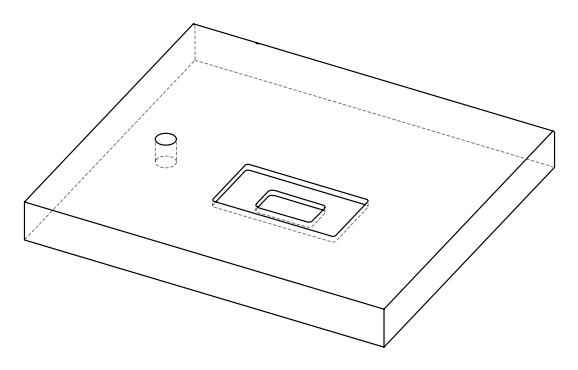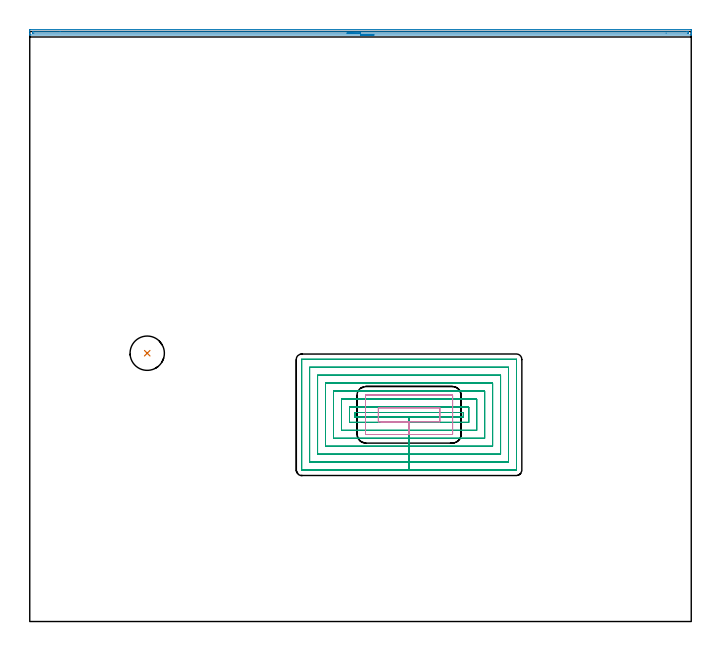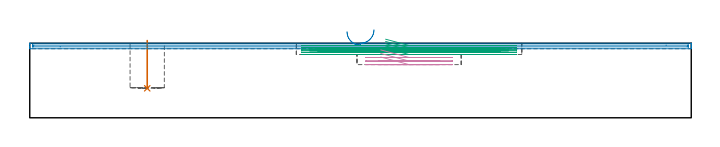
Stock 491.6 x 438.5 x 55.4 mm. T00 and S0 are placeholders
(PLAN: 4 operations, 3 tool changes, 36.7 min)
(1 INDEXABLE_INSERT_DRILL_BLIND_HOLE_FROM_SOLID | STEP1POCKET | NXT0302_022 | 0.14 min | 16931 mm3)
(2 AREA_MILL | FG_CHAMFER_SURFACE | UGT0205_001 | 8.03 min | 4134 mm3)
(3 MILL_RECTANGULAR_POCKET | POCKET_RECTANGULAR_STRAIGHT | UGT0201_125 | Follow Part, ap 1.975, ae 75% | 26.41 min | 127022 mm3)
(4 MILL_RECTANGULAR_POCKET_1 | POCKET_RECTANGULAR_STRAIGHT_1 | UGT0201_108 | Follow Part, ap 3.175, ae 75% | 2.13 min | 24157 mm3)
(TOOL NXT0302_022 | Index. Insert Drill 25.5mm [880-D2550L25-03] | D25.5 PA176 FL77 Z2)
(TOOL UGT0205_001 | Chamfer Mill 20 x 3 x 45 deg. | D20 FL50 Z2)
(TOOL UGT0201_125 | Carbide End Mill 7.9 | D7.9 FL15 Z4)
(TOOL UGT0201_108 | End Mill 12.7 mm | D12.7 FL12 Z2)
(OP 1 INDEXABLE_INSERT_DRILL_BLIND_HOLE_FROM_SOLID)
G17 G21 G94 G90
T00 M6
G54
G17 G0 G90 X87.3 Y199.4 S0 M3
G43 Z65.4 H1
G94 G81 G98 Z21.9 F250. R57.4
G80
M5
M2
(OP 2 AREA_MILL)
G17 G21 G94 G90
T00 M6
G54
G17 G0 G90 X255.8 Y435.9 S1061 M3
G43 Z65.4 H0
G94 G1 X255.762 Z64.528 F250.
X255.648 Z63.663
X255.459 Z62.812
X255.197 Z61.98
X254.863 Z61.174
X254.46 Z60.4
X253.992 Z59.664
X253.46 Z58.972
X252.871 Z58.329
X252.228 Z57.739
X251.536 Z57.208
X250.8 Z56.74
X250.026 Z56.337
X249.22 Z56.003
X248.388 Z55.741
X247.536 Z55.552
X246.672 Z55.438
X245.8 Z55.4
X0.169
X0.01 Y435.903 Z55.388
X0.002 Y436.015 Z55.277
X0. Y436.133 Z55.166
Y436.418 Z54.881
Y437.079 Z54.216
Y438.28 Z53.016
Y438.821 Z52.473
Y439.422 Z51.873
X0.003 Y439.692 Z51.603
X0.01 Y439.993 Z51.303
X0.303 Y439.998 Z51.3
X0.616 Y440.
X490.984
X491.297 Y439.998
X491.59 Y439.993 Z51.303
X491.6 Y439.692 Z51.603
Y439.422 Z51.873
Y438.821 Z52.473
Y438.28 Z53.016
Y437.95 Z53.346
Y437.409 Z53.887
Y437.079 Z54.216
Y436.418 Z54.881
Y436.133 Z55.166
X491.598 Y436.015 Z55.277
X491.59 Y435.903 Z55.388
X491.431 Y435.9 Z55.4
X245.8
Y437.314 Z53.986
X3.054
X2.402 Y437.315 Z53.985
X2.158 Y437.317 Z53.983
X2.051 Y437.321 Z53.979
X2.009 Y437.326 Z53.974
X2.007 Y437.349 Z53.951
X2.002 Y437.469 Z53.831
X2.001 Y437.95 Z53.35
Y438.341 Z52.959
X2.005 Y438.473 Z52.827
X2.01 Y438.572 Z52.728
X2.077 Y438.579 Z52.721
X2.402 Y438.583 Z52.717
X2.645 Y438.585 Z52.715
X22.618 Y438.586 Z52.714
X488.546
X489.198 Y438.585 Z52.715
X489.442 Y438.583 Z52.717
X489.549 Y438.579 Z52.721
X489.591 Y438.574 Z52.726
X489.593 Y438.551 Z52.749
X489.598 Y438.431 Z52.869
X489.599 Y437.95 Z53.35
Y437.559 Z53.741
X489.595 Y437.427 Z53.873
X489.59 Y437.328 Z53.972
X489.523 Y437.321 Z53.979
X489.198 Y437.317 Z53.983
X488.955 Y437.315 Z53.985
X472.922 Y437.314 Z53.986
X245.8
X244.928 Z54.024
X244.064 Z54.138
X243.212 Z54.327
X242.38 Z54.589
X241.574 Z54.923
X240.8 Z55.326
X240.064 Z55.794
X239.372 Z56.325
X238.729 Z56.915
X238.14 Z57.558
X237.608 Z58.25
X237.14 Z58.986
X236.737 Z59.76
X236.403 Z60.566
X236.141 Z61.398
X235.952 Z62.249
X235.838 Z63.114
X235.8 Z63.986
G0 Z65.4
M5
M2
(OP 3 MILL_RECTANGULAR_POCKET)
G17 G21 G94 G90
T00 M6
G54
G17 G0 G90 X264.434 Y151.95 S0 M3
G43 Z65.4 H0
Z58.4
G94 G1 X281.9 Z53.72 F250.
X322.25 F500.
Y155.35
X241.55
Y151.95
X281.9
Y148.
X326.2
Y159.3
X237.6
Y148.
X281.9
Y142.075
X332.125
Y165.225
X231.675
Y142.075
X281.9
Y136.15
X338.05
Y171.15
X225.75
Y136.15
X281.9
Y130.225
X343.975
Y177.075
X219.825
Y130.225
X281.9
Y124.3
X349.9
Y183.
X213.9
Y124.3
X281.9
Y118.375
X355.825
Y188.925
X207.975
Y118.375
X281.9
Y112.45
X361.7
X361.73 Y112.448
X361.752 Y112.47
X361.75 Y112.5
Y194.8
X361.752 Y194.83
X361.73 Y194.852
X361.7 Y194.85
X202.1
X202.07 Y194.852
X202.048 Y194.83
X202.05 Y194.8
Y112.5
X202.048 Y112.47
X202.07 Y112.448
X202.1 Y112.45
X281.9
X282.9
G0 X264.434 Y151.95 Z56.72
G1 X281.9 Z52.04 F250.
X322.25 F500.
Y155.35
X241.55
Y151.95
X281.9
Y148.
X326.2
Y159.3
X237.6
Y148.
X281.9
Y142.075
X332.125
Y165.225
X231.675
Y142.075
X281.9
Y136.15
X338.05
Y171.15
X225.75
Y136.15
X281.9
Y130.225
X343.975
Y177.075
X219.825
Y130.225
X281.9
Y124.3
X349.9
Y183.
X213.9
Y124.3
X281.9
Y118.375
X355.825
Y188.925
X207.975
Y118.375
X281.9
Y112.45
X361.7
X361.73 Y112.448
X361.752 Y112.47
X361.75 Y112.5
Y194.8
X361.752 Y194.83
X361.73 Y194.852
X361.7 Y194.85
X202.1
X202.07 Y194.852
X202.048 Y194.83
X202.05 Y194.8
Y112.5
X202.048 Y112.47
X202.07 Y112.448
X202.1 Y112.45
X281.9
X282.9
G0 X264.434 Y151.95 Z55.04
G1 X281.9 Z50.36 F250.
X322.25 F500.
Y155.35
X241.55
Y151.95
X281.9
Y148.
X326.2
Y159.3
X237.6
Y148.
X281.9
Y142.075
X332.125
Y165.225
X231.675
Y142.075
X281.9
Y136.15
X338.05
Y171.15
X225.75
Y136.15
X281.9
Y130.225
X343.975
Y177.075
X219.825
Y130.225
X281.9
Y124.3
X349.9
Y183.
X213.9
Y124.3
X281.9
Y118.375
X355.825
Y188.925
X207.975
Y118.375
X281.9
Y112.45
X361.7
X361.73 Y112.448
X361.752 Y112.47
X361.75 Y112.5
Y194.8
X361.752 Y194.83
X361.73 Y194.852
X361.7 Y194.85
X202.1
X202.07 Y194.852
X202.048 Y194.83
X202.05 Y194.8
Y112.5
X202.048 Y112.47
X202.07 Y112.448
X202.1 Y112.45
X281.9
X282.9
G0 X264.434 Y151.95 Z53.36
G1 X281.9 Z48.68 F250.
X322.25 F500.
Y155.35
X241.55
Y151.95
X281.9
Y148.
X326.2
Y159.3
X237.6
Y148.
X281.9
Y142.075
X332.125
Y165.225
X231.675
Y142.075
X281.9
Y136.15
X338.05
Y171.15
X225.75
Y136.15
X281.9
Y130.225
X343.975
Y177.075
X219.825
Y130.225
X281.9
Y124.3
X349.9
Y183.
X213.9
Y124.3
X281.9
Y118.375
X355.825
Y188.925
X207.975
Y118.375
X281.9
Y112.45
X361.7
X361.73 Y112.448
X361.752 Y112.47
X361.75 Y112.5
Y194.8
X361.752 Y194.83
X361.73 Y194.852
X361.7 Y194.85
X202.1
X202.07 Y194.852
X202.048 Y194.83
X202.05 Y194.8
Y112.5
X202.048 Y112.47
X202.07 Y112.448
X202.1 Y112.45
X281.9
X282.9
G0 X264.434 Y151.95 Z51.68
G1 X281.9 Z47. F250.
X322.25 F500.
Y155.35
X241.55
Y151.95
X281.9
Y148.
X326.2
Y159.3
X237.6
Y148.
X281.9
Y142.075
X332.125
Y165.225
X231.675
Y142.075
X281.9
Y136.15
X338.05
Y171.15
X225.75
Y136.15
X281.9
Y130.225
X343.975
Y177.075
X219.825
Y130.225
X281.9
Y124.3
X349.9
Y183.
X213.9
Y124.3
X281.9
Y118.375
X355.825
Y188.925
X207.975
Y118.375
X281.9
Y112.45
X361.7
X361.73 Y112.448
X361.752 Y112.47
X361.75 Y112.5
Y194.8
X361.752 Y194.83
X361.73 Y194.852
X361.7 Y194.85
X202.1
X202.07 Y194.852
X202.048 Y194.83
X202.05 Y194.8
Y112.5
X202.048 Y112.47
X202.07 Y112.448
X202.1 Y112.45
X281.9
X282.9
G0 Z65.4
M5
M2
(OP 4 MILL_RECTANGULAR_POCKET_1)
G17 G21 G94 G90
T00 M6
G54
G17 G0 G90 X260.814 Y148.475 S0 M3
G43 Z65.4 H0
Z50.45
G94 G1 X281.9 Z44.8 F250.
X304.725 F500.
Y158.825
X259.075
Y148.475
X281.9
Y138.95
X313.9
G3 X314.25 Y139.3 R0.35
G1 Y168.
G3 X313.9 Y168.35 R0.35
G1 X249.9
G3 X249.55 Y168. R0.35
G1 Y139.3
G3 X249.9 Y138.95 R0.35
G1 X281.9
X282.9
G0 X260.814 Y148.475 Z47.8
G1 X281.9 Z42.15 F250.
X304.725 F500.
Y158.825
X259.075
Y148.475
X281.9
Y138.95
X313.9
G3 X314.25 Y139.3 R0.35
G1 Y168.
G3 X313.9 Y168.35 R0.35
G1 X249.9
G3 X249.55 Y168. R0.35
G1 Y139.3
G3 X249.9 Y138.95 R0.35
G1 X281.9
X282.9
G0 X260.814 Y148.475 Z45.15
G1 X281.9 Z39.5 F250.
X304.725 F500.
Y158.825
X259.075
Y148.475
X281.9
Y138.95
X313.9
G3 X314.25 Y139.3 R0.35
G1 Y168.
G3 X313.9 Y168.35 R0.35
G1 X249.9
G3 X249.55 Y168. R0.35
G1 Y139.3
G3 X249.9 Y138.95 R0.35
G1 X281.9
X282.9
G0 Z65.4
M5
M2
